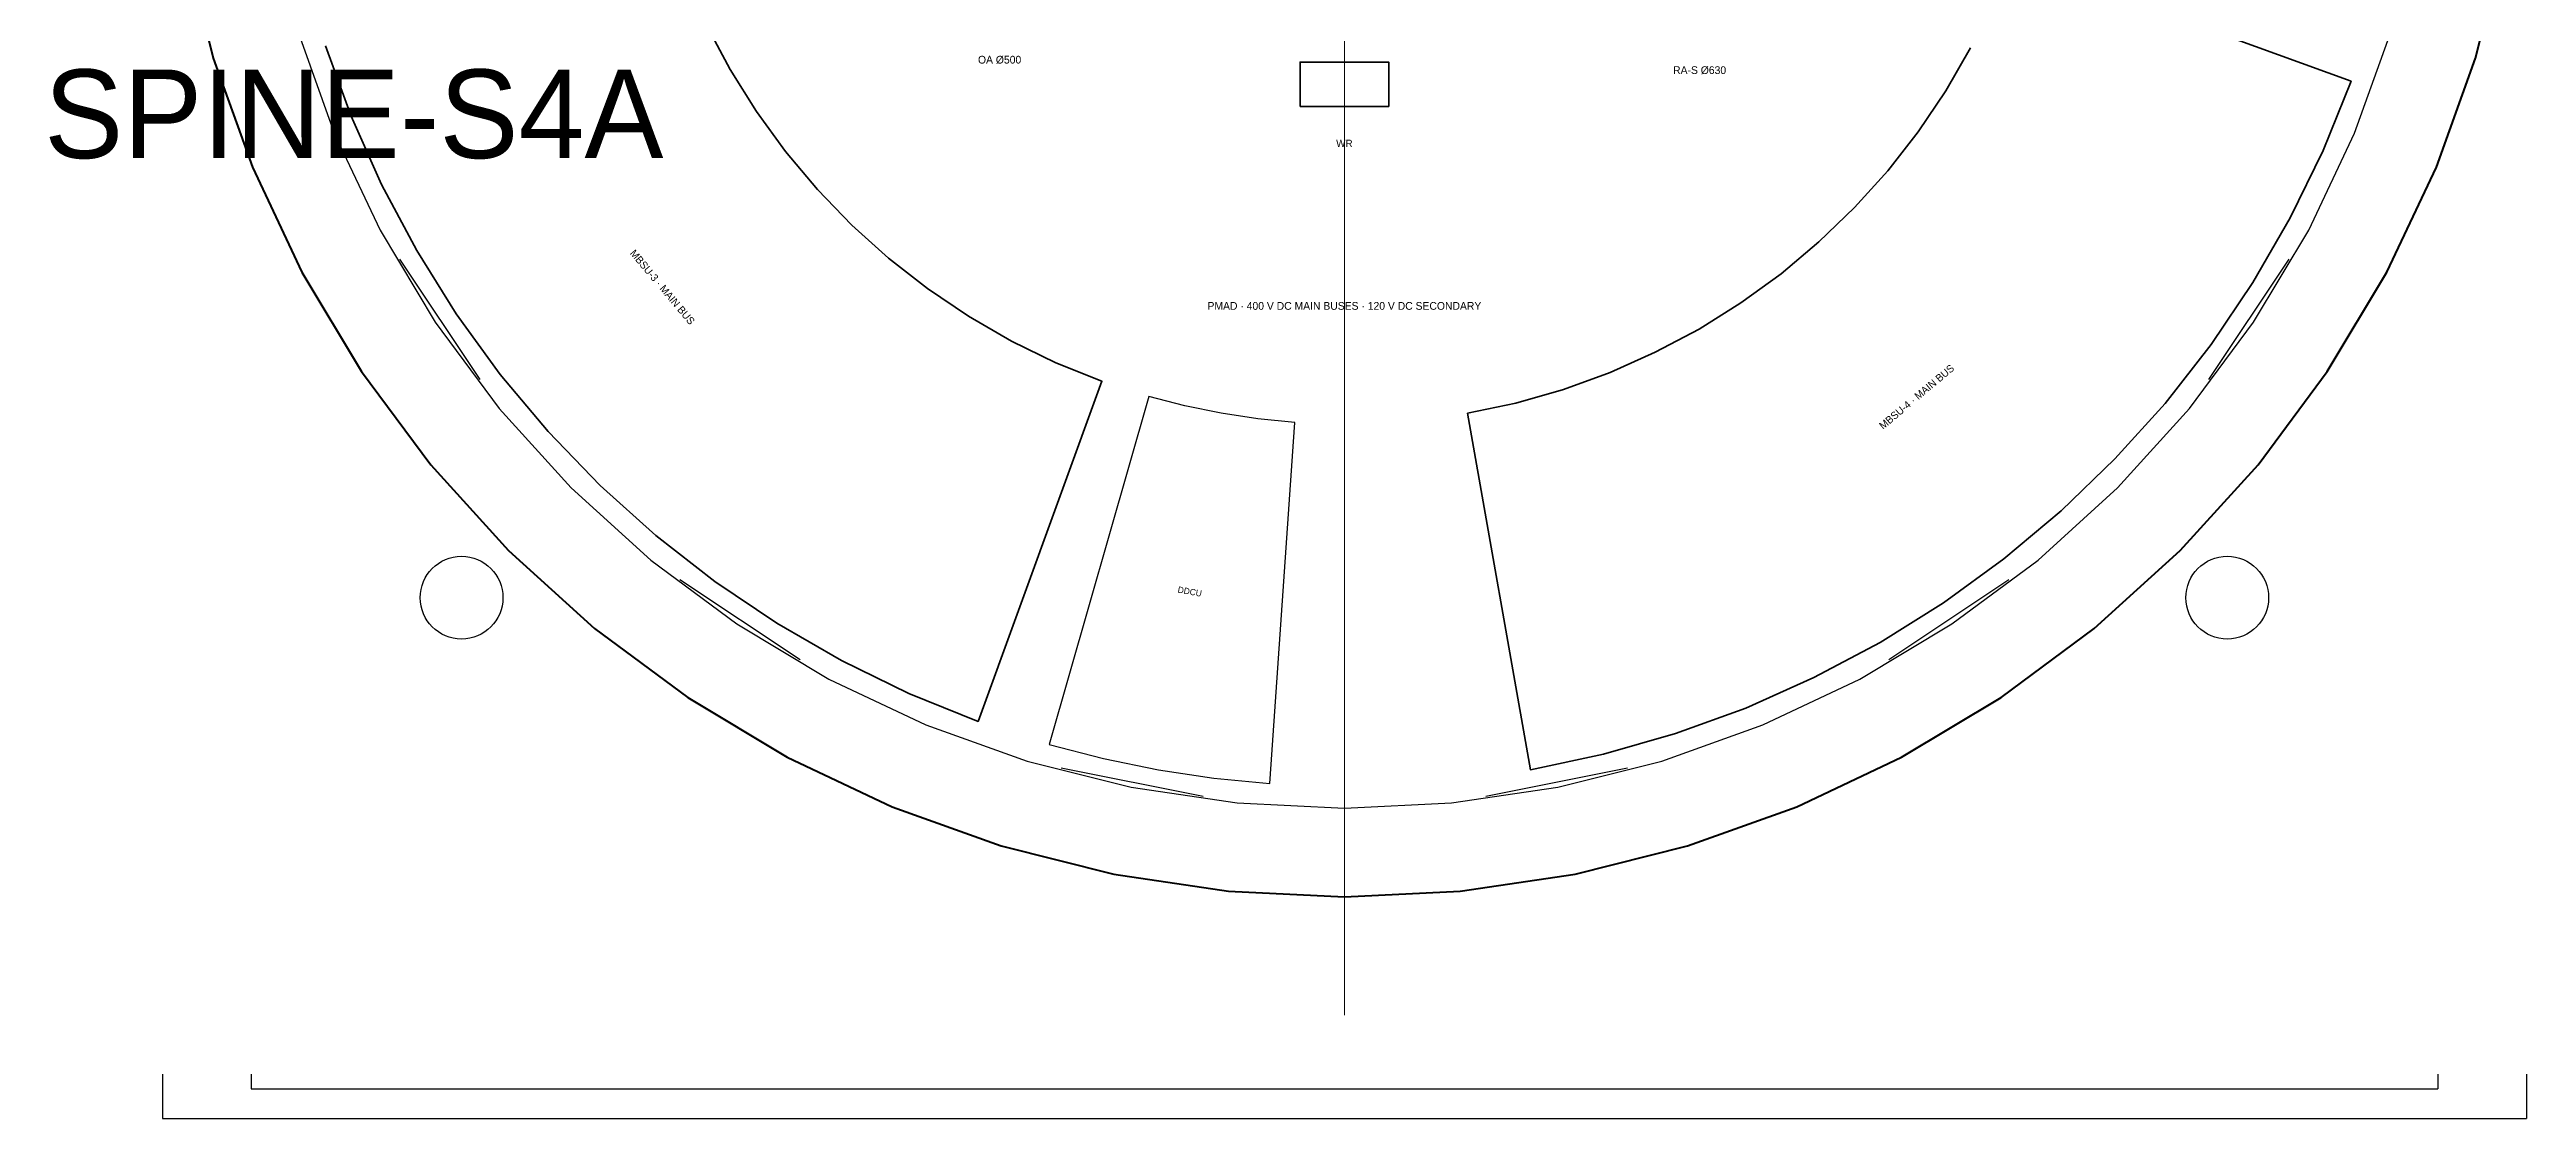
# Model space of a CAD drawing. Header units: millimetres. Extents: x 0 to 221000, y -9500 to 9035.
# Drawn here: x 135636 to 152400, y -9500 to -2265 of the extents above; entities that cross this region are included whole.
import ezdxf
from ezdxf.enums import TextEntityAlignment as Align

# ---------------------------------------------------------------- set-up
doc = ezdxf.new("R2010")
doc.units = ezdxf.units.MM
doc.linetypes.add('CENTER', pattern=[5.08, 3.175, -0.635, 0.635, -0.635])
for name, color, linetype, lineweight in [('A-ANNO-DIMS', 2, 'CONTINUOUS', 18), ('A-ANNO-NOTE', 7, 'CONTINUOUS', 18), ('A-ANNO-TEXT', 7, 'CONTINUOUS', 25), ('A-EQPM', 30, 'CONTINUOUS', 25), ('A-GLAZ', 5, 'CONTINUOUS', 25), ('A-GRID', 9, 'CENTER', 18), ('A-POCHE', 7, 'CONTINUOUS', 50), ('A-WALL-SHFT', 7, 'CONTINUOUS', 35), ('E-POWR', 1, 'CONTINUOUS', 35), ('M-ANNO-TEXT', 7, 'CONTINUOUS', 25)]:
    doc.layers.add(name, color=color, linetype=linetype, lineweight=lineweight)
doc.layers.add('A-VOID', color=7, linetype='CONTINUOUS')
doc.styles.add('OpenSansCondensed-Light', font='OpenSansCondensed-Light.ttf')
doc.dimstyles.new('EZDXF', dxfattribs={"dimtxt": 0.25, "dimasz": 0.175, "dimexe": 0.375, "dimexo": 0.125, "dimgap": 0.1, "dimtad": 1, "dimlfac": 100, "dimzin": 12, "dimdsep": 46, "dimtxsty": 'OpenSansCondensed-Light', "dimblk": 'ARCHTICK', "dimcen": 2.5, "dimazin": 3, "dimtfac": 0.5, "dimtmove": 2, "dimatfit": 3})

# ---------------------------------------------------------------- blocks, each defined once
blk = doc.blocks.new('_ARCHTICK')
at = {"color": 0, "linetype": 'BYBLOCK', "const_width": 0.15}
blk.add_lwpolyline([(-0.5, -0.5), (0.5, 0.5)], dxfattribs=at)

msp = doc.modelspace()

# ---------------------------------------------------------------- linework, layer by layer
at = {"layer": 'A-EQPM'}
msp.add_lwpolyline([(142401.62917, -6969.1473), (142769.10486, -7064.18297), (143141.05071, -7139.85621), (143516.44726, -7195.9596), (143894.26557, -7232.33936), (144065.16893, -4788.30744), (143815.02715, -4764.22153), (143566.48875, -4727.07721), (143320.23494, -4676.97631), (143076.94069, -4614.05614)], close=True, dxfattribs=at)
for centre in [(138424.9477, -5975.0523), (150375.0523, -5975.0523)]:
    msp.add_circle(centre, 280, dxfattribs=at)
at = {"layer": 'A-GLAZ'}
for p, q in [((138005.51482, -3684.42116), (138548.97516, -4497.76704)), ((150251.02484, -4497.76704), (150794.48518, -3684.42116)), ((139902.23296, -5851.02484), (140715.57884, -6394.48518)), ((148084.42116, -6394.48518), (148897.76704, -5851.02484)), ((142483.69536, -7126.86302), (143443.10223, -7317.70091)), ((145356.89777, -7317.70091), (146316.30464, -7126.86302))]:
    msp.add_line(p, q, dxfattribs=at)
at = {"layer": 'A-GRID'}
msp.add_line((144400, 0), (144400, -8800), dxfattribs=at)
at = {"layer": 'A-POCHE'}
msp.add_lwpolyline([(136553.71776, -1560.72258), (136744.47731, -2322.27742), (137008.96374, -3061.46746), (137344.62989, -3771.17389), (137748.2431, -4444.56186), (138215.91637, -5075.14627), (138743.14575, -5656.85425), (139324.85373, -6184.08363), (139955.43814, -6651.7569), (140628.82611, -7055.37011), (141338.53254, -7391.03626), (142077.72258, -7655.52269), (142839.27742, -7846.28224), (143615.86288, -7961.47781), (144400, -8000), (145184.13712, -7961.47781), (145960.72258, -7846.28224), (146722.27742, -7655.52269), (147461.46746, -7391.03626), (148171.17389, -7055.37011), (148844.56186, -6651.7569), (149475.14627, -6184.08363), (150056.85425, -5656.85425), (150584.08363, -5075.14627), (151051.7569, -4444.56186), (151455.37011, -3771.17389), (151791.03626, -3061.46746), (152055.52269, -2322.27742), (152246.28224, -1560.72258)], dxfattribs=at)
at = {"layer": 'A-VOID'}
msp.add_lwpolyline([(137318.64152, -2148.10661), (137563.29146, -2831.8574), (137873.78264, -3488.33585), (138247.12487, -4111.21972), (138679.72265, -4694.5103), (139167.40982, -5232.59018), (139705.4897, -5720.27735), (140288.78028, -6152.87513), (140911.66415, -6526.21736), (141568.1426, -6836.70854), (142251.89339, -7081.35848), (142956.33162, -7257.81107), (143674.67316, -7364.36698), (144400, -7400), (145125.32684, -7364.36698), (145843.66838, -7257.81107), (146548.10661, -7081.35848), (147231.8574, -6836.70854), (147888.33585, -6526.21736), (148511.21972, -6152.87513), (149094.5103, -5720.27735), (149632.59018, -5232.59018), (150120.27735, -4694.5103), (150552.87513, -4111.21972), (150926.21736, -3488.33585), (151236.70854, -2831.8574), (151481.35848, -2148.10661)], dxfattribs=at)
at = {"layer": 'A-WALL-SHFT'}
msp.add_lwpolyline([(144100, -2650), (144700, -2650), (144700, -2350), (144100, -2350)], close=True, dxfattribs=at)
at = {"layer": 'E-POWR'}
for points in [[(148638.14845, -2253.4635), (148470.63086, -2543.61247), (148283.28157, -2821.36921), (148077.01333, -3085.38053), (147852.83104, -3334.36018), (147611.82691, -3567.09516), (147355.17508, -3782.45162), (147084.12594, -3979.38035), (146800, -4156.92194), (146504.1815, -4314.21142), (146198.11165, -4450.4825), (145883.28157, -4565.07128), (145561.2251, -4657.41949), (145233.51125, -4727.07721), (145658.94929, -7139.85621), (146153.93374, -7034.64402), (146640.37321, -6895.15974), (147115.8978, -6722.08295), (147578.19081, -6516.25684), (148025, -6278.68418), (148454.14855, -6010.5224), (148863.5457, -5713.07796), (149251.1969, -5387.79998), (149615.21355, -5036.27319), (149953.82221, -4660.21017), (150265.37321, -4261.44308), (150548.3487, -3841.91467), (150801.37005, -3403.66883), (151023.20457, -2948.84066), (151212.7715, -2479.64604), (148910.52458, -1641.69669)], [(137504.84026, -2240.37321), (137677.91705, -2715.8978), (137883.74316, -3178.19081), (138121.31582, -3625), (138389.4776, -4054.14855), (138686.92204, -4463.5457), (139012.20002, -4851.1969), (139363.72681, -5215.21355), (139739.78983, -5553.82221), (140138.55692, -5865.37321), (140558.08533, -6148.3487), (140996.33117, -6401.37005), (141451.15934, -6623.20457), (141920.35396, -6812.7715), (142758.30331, -4510.52458), (142447.66411, -4385.0182), (142146.5365, -4238.14845), (141856.38753, -4070.63086), (141578.63079, -3883.28157), (141314.61947, -3677.01333), (141065.63982, -3452.83104), (140832.90484, -3211.82691), (140617.54838, -2955.17508), (140420.61965, -2684.12594), (140243.07806, -2400), (140085.78858, -2104.1815)]]:
    msp.add_lwpolyline(points, dxfattribs=at)

# ---------------------------------------------------------------- texts
at = {"layer": 'A-ANNO-NOTE'}
for s, height, p in [('WR', 50, (144400, -2900)), ('PMAD · 400 V DC MAIN BUSES · 120 V DC SECONDARY', 52.5, (144400, -4000))]:
    msp.add_text(s, height=height, dxfattribs=at).set_placement(p, align=Align.MIDDLE_CENTER)
for s, height, rotation, p in [('MBSU-3 · MAIN BUS', 50, -50, (139784.58223, -3872.79535)), ('MBSU-4 · MAIN BUS', 50, 40, (148272.79535, -4615.41777)), ('DDCU', 42.5, -10, (143353.76973, -5933.46671))]:
    msp.add_text(s, height=height, rotation=rotation, dxfattribs=at).set_placement(p, align=Align.MIDDLE_CENTER)
at = {"layer": 'A-ANNO-TEXT'}
msp.add_text('SPINE-S4A', height=600, dxfattribs=at).set_placement((135600, -3000))
at = {"layer": 'M-ANNO-TEXT'}
for s, p in [('OA Ø500', (142066.54762, -2333.45238)), ('RA-S Ø630', (146804.16306, -2404.16306))]:
    msp.add_text(s, height=52.5, dxfattribs=at).set_placement(p, align=Align.MIDDLE_CENTER)

# ---------------------------------------------------------------- dimensions: what is measured, and where the dimension line sits
at = {"layer": 'A-ANNO-DIMS'}
for base, p1, p2 in [((136400, -9500), (136400, -9200), (152400, -9200)), ((137000, -9300), (137000, -9200), (151800, -9200))]:
    msp.add_linear_dim(base=base, p1=p1, p2=p2, dimstyle='EZDXF', dxfattribs=at).render()

doc.saveas('drawing.dxf')
